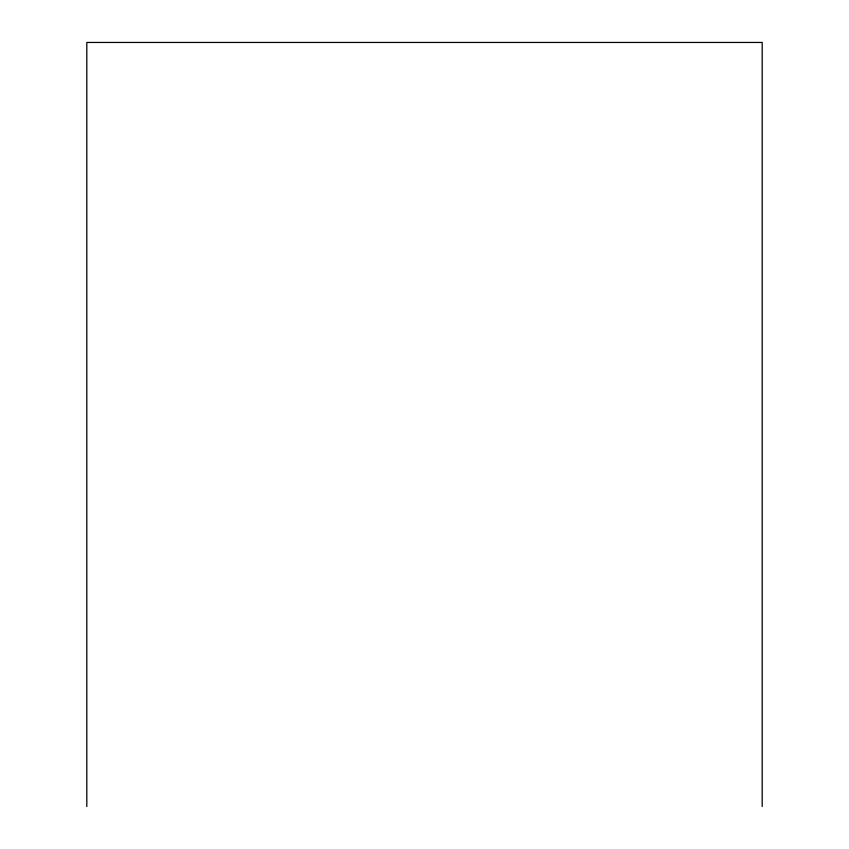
<?xml version="1.0" encoding="UTF-8"?>
<svg xmlns="http://www.w3.org/2000/svg" width="849" height="849" viewBox="0 0 849 849"><rect width="100%" height="100%" fill="white"/><g stroke="black" fill="none" stroke-linecap="round" stroke-linejoin="round"><path stroke-width="1.27" d="M762.19 806.55L762.19 42.45L86.81 42.45L86.81 806.55"/></g></svg>
